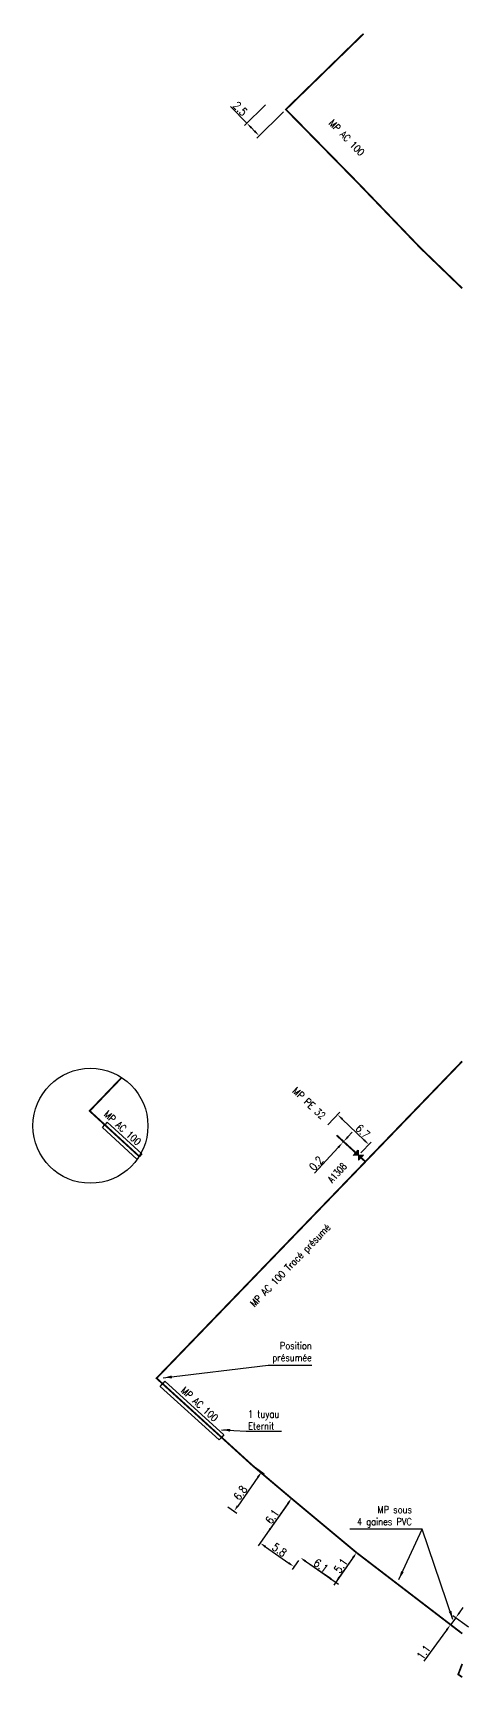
# Model space of a CAD drawing. Header units: millimetres. Extents: x 185000 to 186005, y 127000 to 128000.
# Drawn here: x 185939.7 to 186001.2, y 127768.8 to 128000.1 of the extents above; entities that cross this region are included whole.
import ezdxf
from ezdxf.enums import TextEntityAlignment as Align

# ---------------------------------------------------------------- set-up
doc = ezdxf.new("R2010")
doc.units = ezdxf.units.MM
doc.header["$PDMODE"] = 34
doc.layers.get('0').update_dxf_attribs({"linetype": 'CONTINUOUS'})
doc.layers.get('DEFPOINTS').update_dxf_attribs({"linetype": 'CONTINUOUS'})
for name, color, linetype in [('G_120', 4, 'CONTINUOUS'), ('G_300', 7, 'CONTINUOUS'), ('G_400', 7, 'CONTINUOUS'), ('G_900', 7, 'CONTINUOUS')]:
    doc.layers.add(name, color=color, linetype=linetype)
doc.styles.add('G_ROMANS', font='ROMANS.SHX', dxfattribs={"width": 0.75})
doc.styles.get("Standard").update_dxf_attribs({"font": 'romans.shx', "width": 0.85})
doc.linetypes.add('G_TYPB_AP', pattern='A,5,-0.3,["o",Standard,S=1.5,R=0,X=0,Y=-0.5],-1.65', length=6.95)
doc.linetypes.add('G_TYPB_PE', pattern='A,5,-0.3,["o",Standard,S=1.5,R=0,X=0,Y=-0.5],-1.65', length=6.95)
doc.dimstyles.get("Standard").update_dxf_attribs({"dimtxt": 1.5, "dimasz": 1.2, "dimexe": 0.625, "dimexo": 0.625, "dimgap": 0.25, "dimtad": 1, "dimdec": 1, "dimzin": 0, "dimdsep": 46, "dimtxsty": 'Standard', "dimcen": -0.5, "dimadec": 0, "dimazin": 0, "dimtfac": 1, "dimtdec": 1, "dimtmove": 0, "dimatfit": 3, "dimfxl": 0, "dimtolj": 1, "dimtzin": 0, "dimarcsym": 0})

# ---------------------------------------------------------------- blocks, each defined once
blk = doc.blocks.new('*D493')
at = {"layer": 'DEFPOINTS', "color": 0, "linetype": 'Continuous', "ltscale": 0.5, "transparency": 16777216}
for p in [(185970.56, 127798.7), (185966.69, 127793.17), (185967.94, 127792.29)]:
    blk.add_point(p, dxfattribs=at)
at = {"layer": 'G_120', "color": 0, "linetype": 'Continuous', "lineweight": -2, "ltscale": 0.5, "transparency": 16777216}
for p, q in [((185971.29, 127797.09), (185968.45, 127793.03)), ((185970.94, 127798.43), (185972.19, 127797.55)), ((185967.07, 127792.9), (185968.32, 127792.03))]:
    blk.add_line(p, q, dxfattribs=at)
at = {"layer": 'G_120', "color": 0, "linetype": 'Continuous', "ltscale": 0.5, "transparency": 16777216}
for points in [[(185971.17, 127797.17), (185971.42, 127797), (185971.81, 127797.82)], [(185968.33, 127793.12), (185968.58, 127792.95), (185967.94, 127792.29)]]:
    blk.add_solid(points, dxfattribs=at)
at = {"layer": 'G_120', "color": 0, "linetype": 'Continuous', "ltscale": 0.5, "transparency": 16777216, "insert": (185968.83, 127794.87), "char_height": 1.125, "attachment_point": 5, "rotation": 55.0051}
blk.add_mtext('\\A1;6.8', dxfattribs=at)
blk = doc.blocks.new('*D494')
at = {"layer": 'DEFPOINTS', "color": 0, "linetype": 'Continuous', "ltscale": 0.5, "transparency": 16777216}
for p in [(185976.01, 127794.09), (185977.26, 127785.77), (185976.37, 127784.5)]:
    blk.add_point(p, dxfattribs=at)
at = {"layer": 'G_120', "color": 0, "linetype": 'Continuous', "lineweight": -2, "ltscale": 0.5, "transparency": 16777216}
for p, q in [((185975.74, 127793.71), (185971.35, 127787.44)), ((185972.35, 127787.31), (185975.63, 127785.01)), ((185976.99, 127785.39), (185976.1, 127784.11))]:
    blk.add_line(p, q, dxfattribs=at)
at = {"layer": 'G_120', "color": 0, "linetype": 'Continuous', "ltscale": 0.5, "transparency": 16777216}
for points in [[(185972.44, 127787.43), (185972.27, 127787.19), (185971.61, 127787.82)], [(185975.71, 127785.14), (185975.54, 127784.89), (185976.37, 127784.5)]]:
    blk.add_solid(points, dxfattribs=at)
at = {"layer": 'G_120', "color": 0, "linetype": 'Continuous', "ltscale": 0.5, "transparency": 16777216, "insert": (185974.31, 127786.86), "char_height": 1.125, "attachment_point": 5, "rotation": 325.0051}
blk.add_mtext('\\A1;5.8', dxfattribs=at)
blk = doc.blocks.new('*D495')
at = {"layer": 'DEFPOINTS', "color": 0, "linetype": 'Continuous', "ltscale": 0.5, "transparency": 16777216}
for p in [(185976.01, 127794.09), (185972.51, 127789.1), (185972.51, 127789.1)]:
    blk.add_point(p, dxfattribs=at)
at = {"layer": 'G_120', "color": 0, "linetype": 'Continuous', "lineweight": -2, "ltscale": 0.5, "transparency": 16777216}
for p, q in [((185975.62, 127794.36), (185975.62, 127794.36)), ((185975.49, 127793.35), (185973.02, 127789.83)), ((185972.12, 127789.37), (185972.12, 127789.37))]:
    blk.add_line(p, q, dxfattribs=at)
at = {"layer": 'G_120', "color": 0, "linetype": 'Continuous', "ltscale": 0.5, "transparency": 16777216}
for points in [[(185975.37, 127793.44), (185975.61, 127793.27), (185976.01, 127794.09)], [(185972.9, 127789.92), (185973.15, 127789.75), (185972.51, 127789.1)]]:
    blk.add_solid(points, dxfattribs=at)
at = {"layer": 'G_120', "color": 0, "linetype": 'Continuous', "ltscale": 0.5, "transparency": 16777216, "insert": (185973.3, 127791.54), "char_height": 1.125, "attachment_point": 5, "rotation": 54.9637}
blk.add_mtext('\\A1;6.1', dxfattribs=at)
blk = doc.blocks.new('*D496')
at = {"layer": 'DEFPOINTS', "color": 0, "linetype": 'Continuous', "ltscale": 0.5, "transparency": 16777216}
for p in [(185977.26, 127785.77), (185977.26, 127785.77), (185985.14, 127786.48)]:
    blk.add_point(p, dxfattribs=at)
at = {"layer": 'G_120', "color": 0, "linetype": 'Continuous', "lineweight": -2, "ltscale": 0.5, "transparency": 16777216}
for p, q in [((185981.47, 127782.82), (185977.99, 127785.25)), ((185984.87, 127786.09), (185981.94, 127781.92))]:
    blk.add_line(p, q, dxfattribs=at)
at = {"layer": 'G_120', "color": 0, "linetype": 'Continuous', "ltscale": 0.5, "transparency": 16777216}
for points in [[(185978.08, 127785.38), (185977.91, 127785.13), (185977.26, 127785.77)], [(185981.56, 127782.94), (185981.39, 127782.7), (185982.21, 127782.3)]]:
    blk.add_solid(points, dxfattribs=at)
at = {"layer": 'G_120', "color": 0, "linetype": 'Continuous', "ltscale": 0.5, "transparency": 16777216, "insert": (185980.16, 127784.65), "char_height": 1.125, "attachment_point": 5, "rotation": 325.0051}
blk.add_mtext('\\A1;6.1', dxfattribs=at)
blk = doc.blocks.new('*D497')
at = {"layer": 'DEFPOINTS', "color": 0, "linetype": 'Continuous', "ltscale": 0.5, "transparency": 16777216}
for p in [(185977.26, 127785.77), (185985.14, 127786.48), (185982.21, 127782.3)]:
    blk.add_point(p, dxfattribs=at)
at = {"layer": 'G_120', "color": 0, "linetype": 'Continuous', "lineweight": -2, "ltscale": 0.5, "transparency": 16777216}
for p, q in [((185977.64, 127785.5), (185982.6, 127782.03)), ((185984.62, 127785.74), (185982.73, 127783.04))]:
    blk.add_line(p, q, dxfattribs=at)
at = {"layer": 'G_120', "color": 0, "linetype": 'Continuous', "ltscale": 0.5, "transparency": 16777216}
for points in [[(185984.5, 127785.83), (185984.75, 127785.66), (185985.14, 127786.48)], [(185982.61, 127783.12), (185982.85, 127782.95), (185982.21, 127782.3)]]:
    blk.add_solid(points, dxfattribs=at)
at = {"layer": 'G_120', "color": 0, "linetype": 'Continuous', "ltscale": 0.5, "transparency": 16777216, "insert": (185982.94, 127784.64), "char_height": 1.125, "attachment_point": 5, "rotation": 55.0051}
blk.add_mtext('\\A1;5.1', dxfattribs=at)
blk = doc.blocks.new('*D501')
at = {"layer": 'DEFPOINTS', "color": 0, "linetype": 'Continuous', "ltscale": 0.5, "transparency": 16777216}
for p in [(185983.19, 127844.11), (185983.19, 127844.11), (185983.33, 127844.25)]:
    blk.add_point(p, dxfattribs=at)
at = {"layer": 'G_120', "color": 0, "linetype": 'Continuous', "lineweight": -2, "ltscale": 0.5, "transparency": 16777216}
for p, q in [((185983.94, 127844.92), (185984.55, 127845.58)), ((185982.58, 127843.44), (185979.24, 127839.81)), ((185983.33, 127844.25), (185983.19, 127844.11))]:
    blk.add_line(p, q, dxfattribs=at)
at = {"layer": 'G_120', "color": 0, "linetype": 'Continuous', "ltscale": 0.5, "transparency": 16777216}
for points in [[(185983.83, 127845.02), (185984.05, 127844.82), (185983.33, 127844.25)], [(185982.47, 127843.55), (185982.7, 127843.34), (185983.19, 127844.11)]]:
    blk.add_solid(points, dxfattribs=at)
at = {"layer": 'G_120', "color": 0, "linetype": 'Continuous', "ltscale": 0.5, "transparency": 16777216, "insert": (185979.49, 127841.19), "char_height": 1.125, "attachment_point": 5, "rotation": 47.4229}
blk.add_mtext('\\A1;0.2', dxfattribs=at)
blk = doc.blocks.new('*D502')
at = {"layer": 'DEFPOINTS', "color": 0, "transparency": 16777216}
for p in [(185982.49, 127848.05), (185980.81, 127846.29), (185985.41, 127842.34)]:
    blk.add_point(p, dxfattribs=at)
at = {"layer": 'G_300', "color": 0, "lineweight": -2, "transparency": 16777216}
for p, q in [((185981.14, 127846.63), (185982.82, 127848.39)), ((185986.22, 127844.47), (185983.14, 127847.42)), ((185985.74, 127842.68), (185987.19, 127844.19))]:
    blk.add_line(p, q, dxfattribs=at)
at = {"layer": 'G_300', "color": 0, "transparency": 16777216}
for points in [[(185983.25, 127847.53), (185983.04, 127847.32), (185982.49, 127848.05)], [(185986.32, 127844.58), (185986.11, 127844.37), (185986.87, 127843.85)]]:
    blk.add_solid(points, dxfattribs=at)
at = {"layer": 'G_300', "color": 0, "transparency": 16777216, "insert": (185986.02, 127845.7), "char_height": 1.125, "attachment_point": 5, "rotation": 316.1892}
blk.add_mtext('\\A1;6.7', dxfattribs=at)
blk = doc.blocks.new('G_300_04')
at = {"linetype": 'Continuous'}
h = blk.add_hatch(color=0, dxfattribs=at)
h.paths.add_polyline_path([(-0.5, 0.5), (-0.5, -0.5), (0, 0)])
h.paths.add_polyline_path([(0.5, 0.5), (0, 0), (0.5, -0.5)])
at = {"color": 0, "linetype": 'Continuous', "flags": 128}
blk.add_lwpolyline([(-0.5, -0.5), (0.5, 0.5), (0.5, -0.5), (-0.5, 0.5)], close=True, dxfattribs=at)
at = {"color": 0, "linetype": 'Continuous', "width": 0.75}
blk.add_attdef('NUM', text='', height=1, dxfattribs=at).set_placement((0, 1.78), align=Align.MIDDLE_CENTER)
at = {"color": 0, "linetype": 'Continuous', "width": 0.75, "flags": 3}
for tag, p in [('DEF_LEG', (0, -5)), ('DEF_COUP', (0, -7.5)), ('DEF_TYPE', (0, -10))]:
    blk.add_attdef(tag, text='', height=1.2, dxfattribs=at).set_placement(p, align=Align.MIDDLE)
blk = doc.blocks.new('*D558')
at = {"layer": 'DEFPOINTS', "color": 0, "linetype": 'Continuous', "ltscale": 0.5, "transparency": 16777216}
for p in [(185972.69, 127990.31), (185975.22, 127989.36), (185971.45, 127985.68)]:
    blk.add_point(p, dxfattribs=at)
at = {"layer": 'G_120', "color": 0, "linetype": 'Continuous', "lineweight": -2, "ltscale": 0.5, "transparency": 16777216}
for p, q in [((185969.74, 127987.43), (185967.44, 127989.8)), ((185972.36, 127989.99), (185969.41, 127987.1)), ((185974.89, 127989.03), (185971.12, 127985.35)), ((185970.82, 127986.32), (185970.37, 127986.79))]:
    blk.add_line(p, q, dxfattribs=at)
at = {"layer": 'G_120', "color": 0, "linetype": 'Continuous', "ltscale": 0.5, "transparency": 16777216}
for points in [[(185970.48, 127986.89), (185970.26, 127986.68), (185969.74, 127987.43)], [(185970.93, 127986.43), (185970.72, 127986.22), (185971.45, 127985.68)]]:
    blk.add_solid(points, dxfattribs=at)
at = {"layer": 'G_120', "color": 0, "linetype": 'Continuous', "ltscale": 0.5, "transparency": 16777216, "insert": (185968.8, 127989.47), "char_height": 1.125, "attachment_point": 5, "rotation": 314.2984}
blk.add_mtext('\\A1;2.5', dxfattribs=at)
blk = doc.blocks.new('*D592')
at = {"layer": 'DEFPOINTS', "color": 0, "linetype": 'Continuous', "ltscale": 0.5, "transparency": 16777216}
for p in [(185999.08, 127777.3), (186001.24, 127775.7), (186000, 127775.09)]:
    blk.add_point(p, dxfattribs=at)
at = {"layer": 'G_120', "color": 0, "linetype": 'Continuous', "lineweight": -2, "ltscale": 0.5, "transparency": 16777216}
for p, q in [((185999.61, 127778.03), (186000.15, 127778.75)), ((185997.81, 127775.59), (185994.59, 127771.23)), ((185999.62, 127775.37), (185997.97, 127776.59)), ((185999.08, 127777.3), (185998.34, 127776.31)), ((186000.87, 127775.98), (185998.7, 127777.58))]:
    blk.add_line(p, q, dxfattribs=at)
at = {"layer": 'G_120', "color": 0, "linetype": 'Continuous', "ltscale": 0.5, "transparency": 16777216}
for points in [[(185999.49, 127778.12), (185999.73, 127777.94), (185999.08, 127777.3)], [(185997.69, 127775.68), (185997.93, 127775.5), (185998.34, 127776.31)]]:
    blk.add_solid(points, dxfattribs=at)
at = {"layer": 'G_120', "color": 0, "linetype": 'Continuous', "ltscale": 0.5, "transparency": 16777216, "insert": (185994.57, 127772.47), "char_height": 1.125, "attachment_point": 5, "rotation": 53.5192}
blk.add_mtext('\\A1;1.1', dxfattribs=at)

msp = doc.modelspace()

# ---------------------------------------------------------------- linework, layer by layer
at = {"layer": 'G_120', "linetype": 'G_TYPB_AP', "ltscale": 0.5, "const_width": 0.25, "flags": 128}
for points in [[(185986.13, 128000), (185975.22, 127989.36), (185985.42, 127978.96), (185994.13, 127969.89), (186000, 127964.21)], [(186000, 127770.83), (185999.44, 127769.36), (186000, 127768.96)]]:
    msp.add_lwpolyline(points, dxfattribs=at)
at = {"layer": 'G_120', "linetype": 'G_TYPB_AP', "ltscale": 0.5, "flags": 128}
msp.add_lwpolyline([(186000, 127855.55, 0.25, 0.25, 0), (185957.05, 127810.99, 0.25, 0.25, 0), (185970.56, 127798.7, 0.25, 0.25, 0), (185976.01, 127794.09, 0.25, 0.25, 0), (185985.14, 127786.48, 0.25, 0.25, 0), (186000, 127775.09, 0, 0, 0)], format="xyseb", dxfattribs=at)
at = {"layer": 'G_120', "linetype": 'G_TYPB_PE', "ltscale": 0.5, "flags": 128}
msp.add_lwpolyline([(185982.34, 127845.16, 0.25, 0.25, 0), (185983.33, 127844.25, 0.25, 0.25, 0), (185985.05, 127842.68, 0, 0, 0)], format="xyseb", dxfattribs=at)
at = {"layer": 'G_120', "linetype": 'G_TYPB_PE', "ltscale": 0.5, "const_width": 0.25, "flags": 128}
msp.add_lwpolyline([(185985.78, 127842), (185986.4, 127841.44)], dxfattribs=at)
at = {"layer": 'G_400', "color": 7, "linetype": 'CONTINUOUS'}
for p, q in [((185958.23, 127810.59), (185957.89, 127810.22)), ((185958.23, 127810.59), (185966.52, 127803.05)), ((185957.56, 127809.85), (185957.89, 127810.22)), ((185957.56, 127809.85), (185965.84, 127802.31)), ((185965.84, 127802.31), (185966.18, 127802.68)), ((185966.52, 127803.05), (185966.18, 127802.68))]:
    msp.add_line(p, q, dxfattribs=at)
at = {"layer": 'G_900', "color": 7, "linetype": 'CONTINUOUS'}
for p, q in [((185949.45, 127846.24), (185949.79, 127846.61)), ((185949.45, 127846.24), (185954.3, 127841.79)), ((185950.13, 127846.98), (185949.79, 127846.61)), ((185950.13, 127846.98), (185954.98, 127842.53)), ((185954.3, 127841.79), (185954.64, 127842.16)), ((185954.98, 127842.53), (185954.64, 127842.16))]:
    msp.add_line(p, q, dxfattribs=at)
at = {"layer": 'G_900', "color": 4, "linetype": 'Continuous', "ltscale": 0.5, "const_width": 0.25, "flags": 128}
msp.add_lwpolyline([(185954.64, 127842.16), (185947.65, 127848.57), (185952.15, 127853.26)], dxfattribs=at)
at = {"layer": 'G_900', "ltscale": 0.5}
msp.add_circle((185947.76, 127846.48), 8.08, dxfattribs=at)

# ---------------------------------------------------------------- block references
at = {"layer": 'G_300'}
ref = msp.add_blockref('G_300_04', (185985.41, 127842.34), dxfattribs=dict(at, rotation=137.4229311892251))
ref.add_attrib('NUM', 'A1308', dxfattribs={"layer": '0', "color": 0, "linetype": 'Continuous', "height": 1, "rotation": 47.4229, "style": 'G_ROMANS', "width": 0.75}).set_placement((185982.43, 127839.88), align=Align.MIDDLE)

# ---------------------------------------------------------------- texts
at = {"layer": 'G_120', "linetype": 'G_TYPB_PE', "width": 0.85}
for s, rotation, p in [('MP AC 100', 314.2855, (185983.77, 127985.4)), ('MP PE 32', 316.1892, (185978.48, 127849.66)), ('MP AC 100 Tracé présumé', 46.052, (185975.96, 127826.75)), ('MP AC 100', 317.7152, (185963.09, 127807.35))]:
    msp.add_text(s, height=1, rotation=rotation, dxfattribs=at).set_placement(p, align=Align.MIDDLE)
at = {"layer": 'G_120', "linetype": 'Continuous', "char_height": 1, "attachment_point": 6}
for s, insert in [('Position\\Pprésumée', (185978.86, 127814.56)), ('MP sous\\P4 gaines PVC', (185992.93, 127791.5))]:
    msp.add_mtext(s, dxfattribs=dict(at, insert=insert))
at = {"layer": 'G_400', "linetype": 'Continuous', "insert": (185969.9, 127805.11), "char_height": 1, "attachment_point": 4}
msp.add_mtext('1 tuyau\\PEternit', dxfattribs=at)
at = {"layer": 'G_900', "color": 4, "linetype": 'Continuous', "width": 0.85}
msp.add_text('MP AC 100', height=1, rotation=317.7152, dxfattribs=at).set_placement((185952.27, 127846.18), align=Align.MIDDLE)

# ---------------------------------------------------------------- dimensions: what is measured, and where the dimension line sits
at = {"layer": 'G_120', "linetype": 'Continuous', "ltscale": 0.5}
for base, p1, p2, angle, text, picture, middle in [((185971.45, 127985.68), (185972.69, 127990.31), (185975.22, 127989.36), 134.2984, '2.5', '*D558', (185968.27, 127988.94)), ((185999.08, 127777.3), (186000, 127775.09), (186001.24, 127775.7), 233.5192, '1.1', '*D592', (185995.17, 127772.02))]:
    dim = msp.add_linear_dim(base=base, p1=p1, p2=p2, angle=angle, text=text, dimstyle='Standard', override={"dimscale": 0.75}, dxfattribs=at)
    dim.commit()
    dim.dimension.update_dxf_attribs({"geometry": picture, "text_midpoint": middle, "dimtype": 160})
for base, p1, p2, angle, picture, middle in [((185983.19, 127844.11), (185983.33, 127844.25), (185983.19, 127844.11), 47.4229, '*D501', (185980.05, 127840.68)), ((185967.9386, 127792.2942), (185970.5579, 127798.7002), (185966.6867, 127793.1706), 55.0051, '*D493', (185969.4423, 127794.4421)), ((185976.37, 127784.5), (185976.01, 127794.09), (185977.26, 127785.77), 145.0051, '*D494', (185973.88, 127786.24)), ((185972.51, 127789.1), (185976.01, 127794.09), (185972.51, 127789.1), 54.9637, '*D495', (185973.91, 127791.1)), ((185977.2577, 127785.7701), (185985.1387, 127786.4783), (185977.2577, 127785.7701), 325.0051, '*D496', (185979.7343, 127784.0363)), ((185982.21, 127782.3), (185985.14, 127786.48), (185977.26, 127785.77), 55.0051, '*D497', (185983.55, 127784.21))]:
    dim = msp.add_linear_dim(base=base, p1=p1, p2=p2, angle=angle, dimstyle='Standard', override={"dimscale": 0.75}, dxfattribs=at)
    dim.commit()
    dim.dimension.update_dxf_attribs({"geometry": picture, "text_midpoint": middle, "dimtype": 160})
at = {"layer": 'G_300'}
dim = msp.add_linear_dim(base=(185982.49, 127848.05), p1=(185985.41, 127842.34), p2=(185980.81, 127846.29), angle=316.1892, text='6.7', dimstyle='Standard', override={"dimscale": 0.75}, dxfattribs=at)
dim.commit()
dim.dimension.update_dxf_attribs({"geometry": '*D502', "text_midpoint": (185985.5, 127845.16), "dimtype": 160})

# ---------------------------------------------------------------- leaders
at = {"layer": 'G_120', "linetype": 'Continuous', "annotation_type": 0, "has_hookline": 1}
for points, hookline_direction, text_width in [([(185958, 127811.04), (185972.74, 127812.81)], 0, 5.87), ([(185991.09, 127782.7), (185994.38, 127789.75), (185993.18, 127789.75)], 1, 8.74), ([(185998.68, 127777.09), (185994.38, 127789.75), (185993.18, 127789.75)], 1, 8.74)]:
    msp.add_leader(points, dimstyle='Standard', dxfattribs=dict(at, hookline_direction=hookline_direction, text_width=text_width))
at = {"layer": 'G_400', "linetype": 'Continuous', "annotation_type": 0, "has_hookline": 1, "hookline_direction": 0, "text_width": 4.7}
msp.add_leader([(185966.2, 127803.76), (185969.65, 127803.53)], dimstyle='Standard', dxfattribs=at)

doc.saveas('drawing.dxf')
